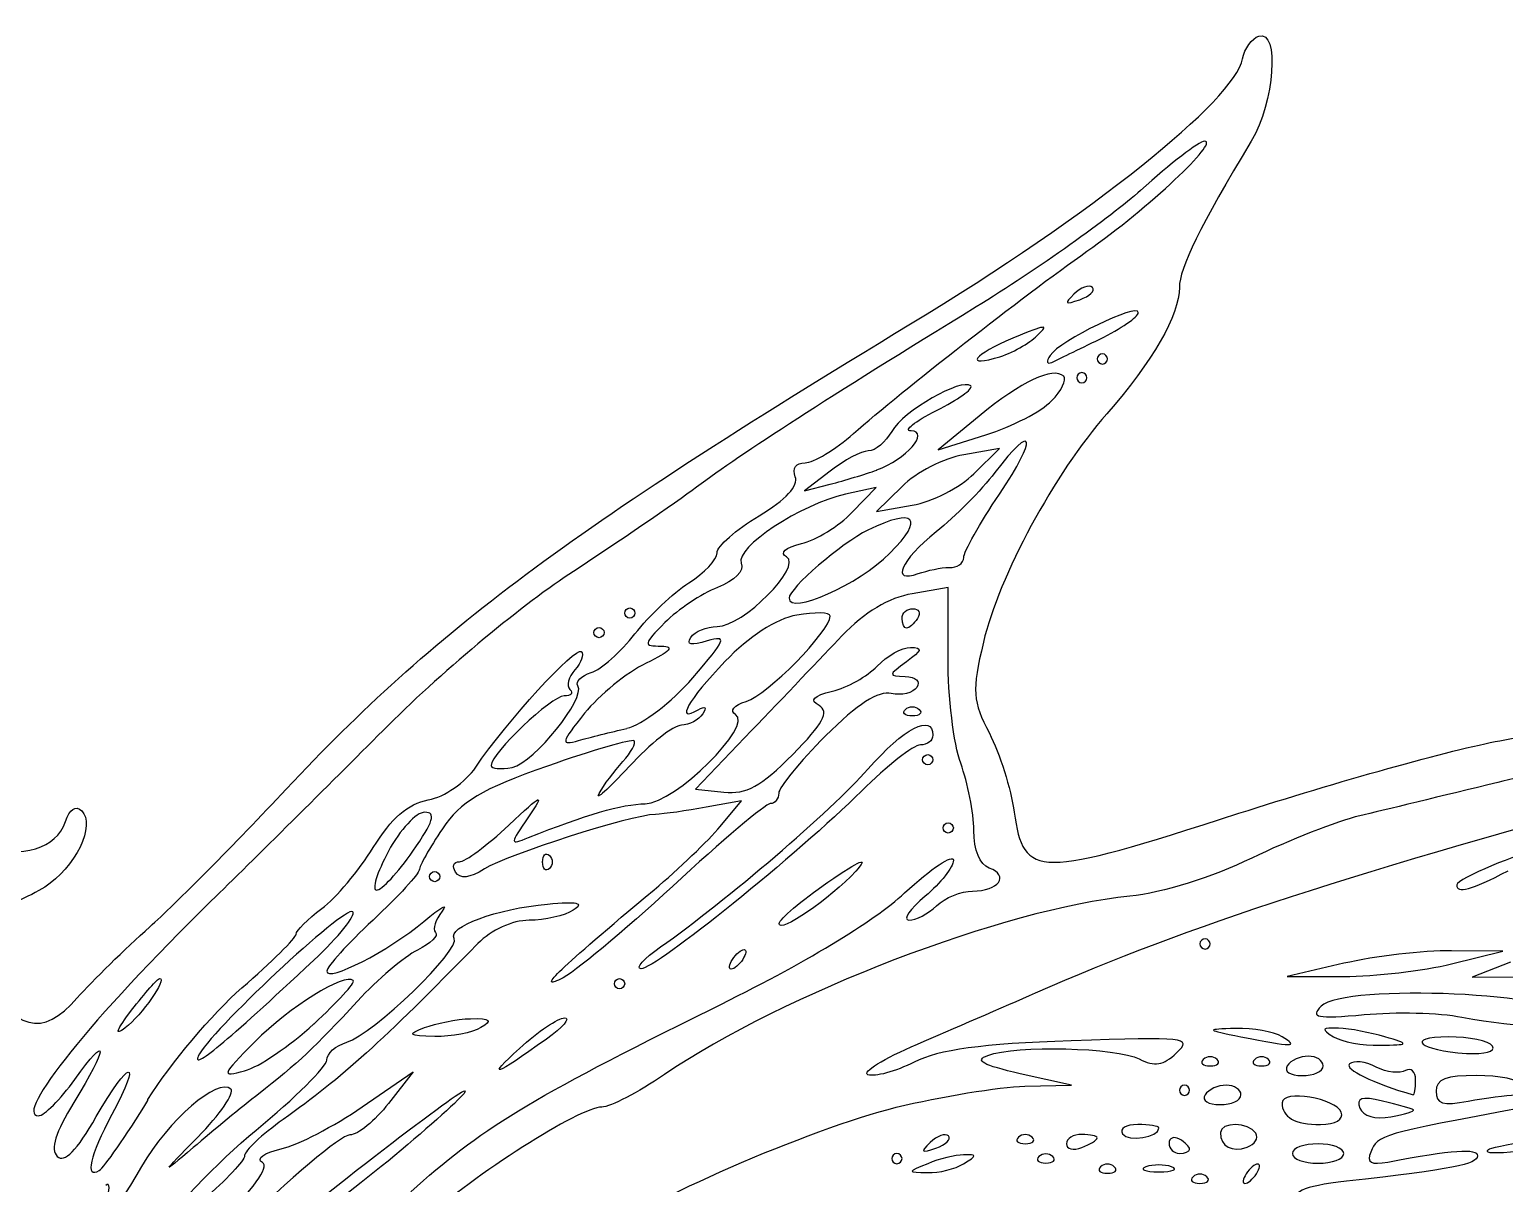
# Model space of a CAD drawing. Extents: x 2.4 to 13.2, y 1.8 to 13.4.
# Drawn here: x 8.493 to 11.397, y 11.115 to 13.386 of the extents above; entities that cross this region are included whole.
import ezdxf

# ---------------------------------------------------------------- set-up
doc = ezdxf.new("R2010")
doc.units = 0
doc.layers.add('Layer_1', color=7, linetype='CONTINUOUS')

msp = doc.modelspace()

# ---------------------------------------------------------------- linework, layer by layer
at = {"layer": 'Layer_1', "color": 7}
for points in [[(10.585247, 12.87859), (10.585257, 12.87869)], [(10.473522, 12.78119), (10.473522, 12.78109)], [(10.505051, 12.65554), (10.505047, 12.65534)], [(10.362316, 12.62574), (10.281446, 12.55934), (10.375436, 12.58874)], [(10.352202, 12.51224), (10.402752, 12.56214), (10.331992, 12.54964)], [(10.069133, 12.51734), (10.018583, 12.47824), (10.069133, 12.49154)], [(10.160953, 12.51944), (10.160953, 12.51964)], [(10.112626, 12.43628), (10.160036, 12.48528), (10.099376, 12.47178)], [(10.210676, 12.48734), (10.160136, 12.43754), (10.230896, 12.45004)], [(10.303221, 12.32785), (10.303297, 12.32743)], [(10.301191, 12.14971), (10.301507, 12.288), (10.230737, 12.2758)], [(9.914402, 12.00682), (9.804096, 11.89172), (9.860174, 11.88572)], [(9.852647, 11.81797), (9.894458, 11.86837), (9.825049, 11.85577)], [(9.502972, 11.74821), (9.502972, 11.74801)], [(11.292316, 11.54785), (11.393417, 11.57255), (11.292316, 11.57355)], [(11.080017, 11.54875), (10.968814, 11.52255), (11.080017, 11.52284)], [(11.292316, 11.54764), (11.292316, 11.54785)], [(11.408622, 11.55125), (11.332762, 11.52135), (11.413632, 11.52235)], [(8.694138, 11.45655), (8.694143, 11.45645)], [(9.052655, 11.4294), (9.052658, 11.42928)], [(9.148098, 11.26627), (9.248247, 11.33507), (9.199897, 11.27307)], [(10.452086, 11.30677), (10.544316, 11.30877), (10.443449, 11.33147)], [(11.221502, 11.31848), (11.221557, 11.31938)], [(8.726323, 11.27872), (8.72627, 11.28061)], [(10.716113, 11.22413), (10.716093, 11.22453)], [(10.906874, 11.21423), (10.906864, 11.21453)]]:
    msp.add_lwpolyline(points, dxfattribs=at)
for points in [[(10.599899, 12.77709)], [(10.615049, 12.73809)], [(10.574612, 12.70099)], [(10.352209, 12.51224)], [(10.186661, 12.35561)], [(9.664715, 12.23804)], [(10.210669, 12.22748)], [(9.604055, 12.19964)], [(10.217339, 12.04847)], [(9.668934, 12.01108)], [(10.251069, 11.94937)], [(10.291509, 11.81511)], [(9.247815, 11.76936)], [(9.280565, 11.71941)], [(9.96879, 11.62706)], [(10.81717, 11.58696)], [(9.735476, 11.58117)], [(9.876968, 11.55651)], [(9.052776, 11.55492)], [(9.644499, 11.50861)], [(9.27045, 11.42231)], [(10.958695, 11.40425)], [(11.160893, 11.40425)], [(11.372734, 11.38575)], [(9.457793, 11.38141)], [(10.830687, 11.35966)], [(10.931777, 11.35966)], [(11.039587, 11.34688)], [(10.77674, 11.29898)], [(10.877843, 11.28973)], [(11.075111, 11.25563)], [(11.217361, 11.26063)], [(10.302133, 11.20893)], [(10.466757, 11.20653)], [(10.59478, 11.20503)], [(10.77675, 11.18253)], [(11.364823, 11.18239)], [(10.210623, 11.16443)], [(10.331936, 11.15442)], [(10.507195, 11.16843)], [(11.080032, 11.17443)], [(10.628509, 11.14842)], [(10.741369, 11.14833)], [(10.810526, 11.12861)], [(10.908216, 11.13461)]]:
    msp.add_lwpolyline(points, close=True, dxfattribs=at)
for points in [[(10.913184, 13.37335), (10.954144, 13.38635), (10.943704, 13.24241), (10.898204, 13.16687)], [(10.880924, 13.32855), (10.884724, 13.34875), (10.899284, 13.36885), (10.913184, 13.37335)], [(10.227373, 12.80684), (10.581901, 13.02108), (10.865535, 13.2475), (10.880924, 13.32855)], [(10.574531, 12.94983), (10.696079, 13.03533), (10.836417, 13.16676), (10.805958, 13.16645)], [(10.805958, 13.16645), (10.795438, 13.16634), (10.738858, 13.12295), (10.680212, 13.06985)], [(10.898204, 13.16687), (10.798146, 13.00073), (10.756487, 12.91616), (10.756487, 12.87916)], [(10.680212, 13.06985), (10.621572, 13.01675), (10.475997, 12.91364), (10.35671, 12.84047)], [(10.115125, 12.59115), (10.211625, 12.67615), (10.447784, 12.86059), (10.574531, 12.94983)], [(10.549007, 12.86559), (10.529197, 12.84669), (10.531507, 12.84449), (10.560317, 12.85469)], [(10.585257, 12.87869), (10.579057, 12.88469), (10.562727, 12.8787), (10.549007, 12.86559)], [(10.560317, 12.85469), (10.580247, 12.86169), (10.591467, 12.87259), (10.585247, 12.87859)], [(10.756487, 12.87916), (10.756487, 12.82426), (10.704097, 12.73291), (10.613768, 12.63014)], [(10.35671, 12.84047), (10.061659, 12.65947), (9.898271, 12.55416), (9.806353, 12.48572)], [(10.675709, 12.82919), (10.675709, 12.84909), (10.521058, 12.77409), (10.502099, 12.74509)], [(8.998363, 11.89134), (9.29182, 12.20466), (9.553778, 12.3998), (10.227373, 12.80684)], [(10.473522, 12.78109), (10.500182, 12.80579), (10.496512, 12.80629), (10.443192, 12.78509)], [(10.599889, 12.77709), (10.641599, 12.79749), (10.675709, 12.82089), (10.675709, 12.82919)], [(10.443192, 12.78509), (10.361752, 12.75269), (10.327384, 12.72149), (10.392642, 12.73929)], [(10.392642, 12.73929), (10.420442, 12.74629), (10.456842, 12.76569), (10.473522, 12.78119)], [(10.505799, 12.73139), (10.515799, 12.73639), (10.558209, 12.75679), (10.599899, 12.77709)], [(10.604949, 12.74819), (10.599449, 12.74819), (10.594849, 12.74319), (10.594849, 12.73809)], [(10.615049, 12.73809), (10.615049, 12.74309), (10.610449, 12.74819), (10.604949, 12.74819)], [(10.528837, 12.70394), (10.508147, 12.72354), (10.445687, 12.69384), (10.362316, 12.62574)], [(10.502099, 12.74509), (10.493999, 12.73279), (10.495699, 12.72669), (10.505799, 12.73139)], [(10.594849, 12.73809), (10.594849, 12.73309), (10.599449, 12.72799), (10.604949, 12.72799)], [(10.604949, 12.72799), (10.610449, 12.72799), (10.615049, 12.73299), (10.615049, 12.73809)], [(10.345883, 12.68484), (10.328223, 12.70154), (10.212778, 12.63534), (10.190343, 12.59554)], [(10.505047, 12.65534), (10.524627, 12.67594), (10.535347, 12.69774), (10.528837, 12.70394)], [(10.564512, 12.71109), (10.559012, 12.71109), (10.554412, 12.70609), (10.554412, 12.70099)], [(10.554412, 12.70099), (10.554412, 12.69599), (10.559012, 12.69089), (10.564512, 12.69089)], [(10.574612, 12.70099), (10.574612, 12.70599), (10.570012, 12.71109), (10.564512, 12.71109)], [(10.564512, 12.69089), (10.570012, 12.69089), (10.574612, 12.69589), (10.574612, 12.70099)], [(10.278293, 12.63634), (10.321043, 12.65784), (10.351453, 12.67954), (10.345883, 12.68484)], [(10.228313, 12.59664), (10.213053, 12.59694), (10.235513, 12.61504), (10.278293, 12.63634)], [(10.613768, 12.63014), (10.510594, 12.51273), (10.401611, 12.31106), (10.370799, 12.18046)], [(10.375436, 12.58874), (10.427136, 12.60494), (10.485459, 12.63504), (10.505051, 12.65554)], [(10.402497, 12.47209), (10.478467, 12.58478), (10.471367, 12.61692), (10.393097, 12.51429)], [(10.019725, 12.53375), (10.036375, 12.53375), (10.079315, 12.55955), (10.115125, 12.59115)], [(10.190343, 12.59554), (10.178503, 12.57454), (10.157763, 12.55714), (10.144243, 12.55694)], [(10.160953, 12.51964), (10.218043, 12.53994), (10.266678, 12.59534), (10.228313, 12.59664)], [(10.144243, 12.55694), (10.130723, 12.55665), (10.096933, 12.53894), (10.069133, 12.51734)], [(10.331992, 12.54964), (10.293072, 12.54264), (10.238482, 12.51484), (10.210676, 12.48734)], [(10.000575, 12.50635), (9.993975, 12.52265), (10.001875, 12.53375), (10.019725, 12.53375)], [(10.069133, 12.49154), (10.096933, 12.49854), (10.138253, 12.51144), (10.160953, 12.51944)], [(10.393097, 12.51429), (10.366967, 12.48009), (10.315227, 12.42759), (10.278091, 12.39785)], [(9.806353, 12.48572), (9.76385, 12.45412), (9.650768, 12.37678), (9.555063, 12.31398)], [(9.929175, 12.42945), (9.982205, 12.46115), (10.007724, 12.48875), (10.000575, 12.50635)], [(10.230896, 12.45004), (10.269816, 12.45704), (10.324406, 12.48484), (10.352209, 12.51224)], [(10.099376, 12.47178), (10.011126, 12.45218), (9.881863, 12.36696), (9.894189, 12.33648)], [(10.331977, 12.34743), (10.331977, 12.35833), (10.363707, 12.41453), (10.402497, 12.47209)], [(9.846572, 12.35635), (9.846616, 12.36945), (9.883781, 12.40235), (9.929175, 12.42945)], [(10.012589, 12.37458), (10.041529, 12.38158), (10.086549, 12.40918), (10.112626, 12.43628)], [(10.18666, 12.35557), (10.25638, 12.42557), (10.23656, 12.44647), (10.14362, 12.40127)], [(10.14362, 12.40127), (10.09055, 12.37537), (9.988251, 12.28702), (9.988251, 12.26711)], [(10.278091, 12.39785), (10.207451, 12.34125), (10.187791, 12.29569), (10.242561, 12.31565)], [(9.983299, 12.34848), (9.968959, 12.35648), (9.980099, 12.36698), (10.012589, 12.37458)], [(9.790972, 12.29735), (9.821525, 12.31675), (9.84654, 12.34345), (9.846572, 12.35635)], [(9.846814, 12.21137), (9.897322, 12.21137), (10.015197, 12.32974), (9.983299, 12.34848)], [(9.988251, 12.26711), (9.988251, 12.23311), (10.125514, 12.29431), (10.186661, 12.35561)], [(10.303297, 12.32743), (10.319067, 12.32743), (10.331977, 12.33543), (10.331977, 12.34743)], [(9.555063, 12.31398), (9.455249, 12.24848), (9.299213, 12.11763), (9.189107, 12.00712)], [(9.894189, 12.33648), (9.900389, 12.32098), (9.881677, 12.30188), (9.847275, 12.28828)], [(10.242561, 12.31565), (10.260161, 12.32165), (10.287441, 12.32785), (10.303221, 12.32785)], [(9.684885, 12.19701), (9.712685, 12.23271), (9.760429, 12.27791), (9.790972, 12.29735)], [(9.847275, 12.28828), (9.815744, 12.27598), (9.769297, 12.24488), (9.744017, 12.21948)], [(10.230737, 12.2758), (10.184497, 12.2688), (10.136537, 12.2395), (10.09234, 12.193)], [(11.387251, 11.98687), (11.881182, 12.07907), (12.302728, 12.18046), (12.504765, 12.2557)], [(9.664715, 12.23804), (9.664715, 12.24304), (9.669285, 12.24814), (9.674815, 12.24814)], [(9.674815, 12.22794), (9.669285, 12.22794), (9.664715, 12.23294), (9.664715, 12.23804)], [(9.674815, 12.24814), (9.680345, 12.24814), (9.684914, 12.24314), (9.684914, 12.23804)], [(9.684914, 12.23804), (9.684914, 12.23304), (9.680344, 12.22794), (9.674815, 12.22794)], [(10.003285, 12.23388), (9.962705, 12.22688), (9.908885, 12.19168), (9.862582, 12.14318)], [(9.904101, 12.06402), (9.945161, 12.07632), (10.068995, 12.20246), (10.068995, 12.23188)], [(10.068995, 12.23188), (10.068995, 12.23988), (10.039425, 12.23988), (10.003285, 12.23388)], [(10.210669, 12.22748), (10.210669, 12.23838), (10.220369, 12.24658), (10.232089, 12.24658)], [(10.219569, 12.20838), (10.214669, 12.20838), (10.210669, 12.21638), (10.210669, 12.22748)], [(10.240989, 12.22748), (10.234089, 12.21658), (10.224499, 12.20838), (10.219569, 12.20838)], [(10.232089, 12.24658), (10.243869, 12.24658), (10.247889, 12.23858), (10.240989, 12.22748)], [(9.598657, 12.12081), (9.618271, 12.12681), (9.657085, 12.16141), (9.684885, 12.19701)], [(9.604055, 12.19964), (9.604055, 12.20464), (9.608625, 12.20974), (9.614154, 12.20974)], [(9.614154, 12.18954), (9.608624, 12.18954), (9.604055, 12.19454), (9.604055, 12.19964)], [(9.614154, 12.20974), (9.619684, 12.20974), (9.624254, 12.20474), (9.624254, 12.19964)], [(9.624254, 12.19964), (9.624254, 12.19464), (9.619684, 12.18954), (9.614154, 12.18954)], [(9.744017, 12.21948), (9.700951, 12.17608), (9.700504, 12.17308), (9.736997, 12.17298)], [(9.794754, 12.19007), (9.802404, 12.20227), (9.825775, 12.21137), (9.846814, 12.21137)], [(9.798645, 12.11027), (9.864578, 12.18657), (9.868002, 12.19527), (9.827232, 12.18307)], [(9.371611, 11.93476), (9.432133, 12.02396), (9.568021, 12.17298), (9.579174, 12.1624)], [(9.736997, 12.17298), (9.763946, 12.17296), (9.754655, 12.16208), (9.706858, 12.13948)], [(9.827232, 12.18307), (9.795573, 12.17297), (9.785303, 12.17607), (9.794754, 12.19007)], [(10.09234, 12.193), (10.05514, 12.1539), (9.975072, 12.07012), (9.914402, 12.00682)], [(10.161607, 12.13362), (10.180817, 12.15372), (10.210527, 12.17032), (10.227617, 12.17032)], [(10.227617, 12.17032), (10.251847, 12.17032), (10.250017, 12.16432), (10.219417, 12.14202)], [(10.370799, 12.18046), (10.348049, 12.08396), (10.349309, 12.06499), (10.382549, 12.00133)], [(9.579174, 12.1624), (9.584914, 12.1564), (9.579363, 12.1407), (9.566693, 12.1264)], [(9.706858, 12.13948), (9.668895, 12.12098), (9.6144, 12.07658), (9.585779, 12.04088)], [(9.862582, 12.14318), (9.788803, 12.06628), (9.763459, 12.0207), (9.809278, 12.04758)], [(10.219417, 12.14202), (10.182807, 12.11582), (10.182627, 12.11372), (10.216817, 12.11332)], [(10.326151, 11.94231), (10.312191, 11.98031), (10.300931, 12.07365), (10.301191, 12.14971)], [(9.566693, 12.1264), (9.554085, 12.112), (9.549758, 12.0946), (9.557023, 12.0875)], [(9.572494, 12.09481), (9.567284, 12.10281), (9.578974, 12.11451), (9.598657, 12.12081)], [(9.668938, 12.01117), (9.699077, 12.01817), (9.75742, 12.06257), (9.798645, 12.11027)], [(10.073607, 12.08432), (10.102797, 12.09132), (10.142387, 12.11352), (10.161607, 12.13362)], [(10.216817, 12.11332), (10.237917, 12.11302), (10.247647, 12.10322), (10.239807, 12.09182)], [(9.443321, 11.93427), (9.487663, 11.94517), (9.588375, 12.07043), (9.572494, 12.09481)], [(9.557023, 12.0875), (9.564363, 12.0805), (9.559253, 12.075), (9.545584, 12.075)], [(10.047507, 12.05582), (10.027947, 12.06672), (10.035087, 12.07502), (10.073607, 12.08432)], [(10.189317, 12.07962), (10.164177, 12.08562), (10.123037, 12.05922), (10.060177, 11.99642)], [(10.239807, 12.09182), (10.232407, 12.08092), (10.209607, 12.07512), (10.189317, 12.07962)], [(9.545584, 12.075), (9.520431, 12.075), (9.401818, 11.96219), (9.401818, 11.93827)], [(9.809278, 12.04758), (9.823747, 12.05558), (9.827128, 12.05258), (9.818208, 12.03958)], [(9.883131, 12.03852), (9.870459, 12.04552), (9.879201, 12.05652), (9.904101, 12.06402)], [(9.995367, 11.95962), (10.055427, 12.02072), (10.067987, 12.04382), (10.047507, 12.05582)], [(10.217369, 12.04847), (10.224769, 12.05547), (10.236919, 12.05547), (10.244319, 12.04847)], [(9.585779, 12.04088), (9.538896, 11.98228), (9.537716, 11.97698), (9.573936, 11.98718)], [(9.705072, 11.86269), (9.76367, 11.86369), (9.919326, 12.0173), (9.883131, 12.03852)], [(9.818208, 12.03958), (9.810238, 12.02738), (9.791386, 12.01738), (9.776226, 12.01738)], [(10.14338, 11.93079), (10.21452, 12.01149), (10.271286, 12.04118), (10.271286, 11.99759)], [(10.230829, 12.03557), (10.216009, 12.03557), (10.209949, 12.04157), (10.217339, 12.04847)], [(10.244319, 12.04847), (10.251719, 12.04147), (10.245619, 12.03557), (10.230829, 12.03557)], [(9.189107, 12.00712), (9.083539, 11.9011), (8.931385, 11.75016), (8.850992, 11.67159)], [(9.573936, 11.98718), (9.596048, 11.99318), (9.638796, 12.00408), (9.668934, 12.01108)], [(9.776226, 12.01738), (9.761066, 12.01738), (9.71479, 11.98068), (9.673382, 11.93588)], [(10.060177, 11.99642), (10.009447, 11.94562), (9.967947, 11.89475), (9.967947, 11.8835)], [(10.271286, 11.99759), (10.271286, 11.98669), (10.260296, 11.97849), (10.246866, 11.97849)], [(10.382549, 12.00133), (10.403029, 11.96213), (10.425019, 11.89227), (10.431429, 11.84593)], [(11.818114, 12.00333), (11.68467, 11.97483), (11.489052, 11.93033), (11.383409, 11.90473)], [(9.683056, 11.98648), (9.678486, 11.99048), (9.601963, 11.96818), (9.513005, 11.93698)], [(9.660848, 11.94558), (9.677624, 11.96408), (9.687606, 11.98258), (9.683056, 11.98648)], [(10.246866, 11.97849), (10.233436, 11.97849), (10.181116, 11.93749), (10.13061, 11.88729)], [(10.873816, 11.84393), (11.06388, 11.90533), (11.294922, 11.96964), (11.387251, 11.98687)], [(9.277995, 11.87016), (9.310016, 11.87616), (9.351136, 11.90466), (9.371611, 11.93476)], [(9.513005, 11.93698), (9.381937, 11.89098), (9.342624, 11.86748), (9.305762, 11.81321)], [(9.401818, 11.93827), (9.401818, 11.93127), (9.420486, 11.93027), (9.443321, 11.93427)], [(9.673382, 11.93588), (9.631974, 11.89108), (9.605354, 11.86738), (9.61422, 11.88308)], [(9.61422, 11.88308), (9.62315, 11.89898), (9.644072, 11.92698), (9.660848, 11.94558)], [(9.860174, 11.88572), (9.904527, 11.88072), (9.932805, 11.89662), (9.995367, 11.95962)], [(10.251069, 11.94937), (10.251069, 11.95437), (10.255669, 11.95947), (10.261169, 11.95947)], [(10.261169, 11.93927), (10.255669, 11.93927), (10.251069, 11.94427), (10.251069, 11.94937)], [(10.261169, 11.95947), (10.266669, 11.95947), (10.271269, 11.95447), (10.271269, 11.94937)], [(10.271269, 11.94937), (10.271269, 11.94437), (10.266669, 11.93927), (10.261169, 11.93927)], [(10.351831, 11.81026), (10.351639, 11.84486), (10.340121, 11.90436), (10.326151, 11.94231)], [(8.126819, 11.91433), (8.302217, 11.76401), (8.527469, 11.71931), (8.563709, 11.82763)], [(9.735458, 11.58111), (9.864668, 11.67171), (10.070998, 11.84866), (10.14338, 11.93079)], [(11.383409, 11.90473), (11.277769, 11.87913), (11.15541, 11.84943), (11.111506, 11.83903)], [(8.73001, 11.62061), (8.778608, 11.66381), (8.899371, 11.78564), (8.998363, 11.89134)], [(9.436497, 11.82049), (9.503026, 11.88309), (9.508054, 11.88509), (9.475098, 11.83669)], [(10.13061, 11.88729), (10.007914, 11.76534), (9.724811, 11.5373), (9.697034, 11.53807)], [(9.967947, 11.8835), (9.967947, 11.8726), (9.960547, 11.863), (9.951327, 11.863)], [(10.473553, 11.4906), (10.781036, 11.62521), (11.084972, 11.72386), (11.747344, 11.90407)], [(8.595823, 11.84893), (8.624415, 11.82183), (8.58278, 11.73587), (8.523014, 11.69871)], [(8.563709, 11.82763), (8.571899, 11.85213), (8.584023, 11.86023), (8.595823, 11.84893)], [(9.169864, 11.77676), (9.205523, 11.83446), (9.238092, 11.86256), (9.277995, 11.87016)], [(9.271126, 11.84606), (9.25451, 11.84606), (9.222351, 11.81156), (9.199665, 11.76936)], [(9.247812, 11.76936), (9.288401, 11.82756), (9.294035, 11.84606), (9.271126, 11.84606)], [(9.475098, 11.79609), (9.587728, 11.84119), (9.659851, 11.86209), (9.705072, 11.86269)], [(9.825049, 11.85577), (9.786873, 11.84877), (9.741989, 11.84257), (9.725309, 11.84187)], [(9.951327, 11.863), (9.942227, 11.863), (9.855796, 11.79), (9.759329, 11.70069)], [(9.339266, 11.74859), (9.350673, 11.74859), (9.39443, 11.78089), (9.436497, 11.82049)], [(9.725309, 11.84187), (9.674822, 11.83987), (9.435116, 11.76307), (9.388517, 11.73439)], [(9.475098, 11.83669), (9.438049, 11.78219), (9.438049, 11.78139), (9.475098, 11.79609)], [(9.722578, 11.69363), (9.771119, 11.73433), (9.829652, 11.79023), (9.852647, 11.81797)], [(10.291509, 11.81511), (10.291509, 11.82011), (10.296109, 11.82521), (10.301609, 11.82521)], [(10.301609, 11.82521), (10.307109, 11.82521), (10.311709, 11.82021), (10.311709, 11.81511)], [(10.431429, 11.84593), (10.449499, 11.71531), (10.476099, 11.71517), (10.873816, 11.84393)], [(11.111506, 11.83903), (11.067596, 11.82813), (10.972067, 11.79113), (10.899207, 11.75583)], [(9.305762, 11.81321), (9.280737, 11.77641), (9.260272, 11.74001), (9.260272, 11.73231)], [(10.301609, 11.80501), (10.296109, 11.80501), (10.291509, 11.81001), (10.291509, 11.81511)], [(10.311709, 11.81511), (10.311709, 11.81011), (10.307109, 11.80501), (10.301609, 11.80501)], [(10.382351, 11.73626), (10.364151, 11.74226), (10.352021, 11.77216), (10.351831, 11.81026)], [(9.068269, 11.65644), (9.096071, 11.67714), (9.141795, 11.73134), (9.169864, 11.77676)], [(9.199665, 11.76936), (9.17698, 11.72716), (9.166484, 11.69266), (9.176349, 11.69266)], [(9.176349, 11.69266), (9.186199, 11.69266), (9.218376, 11.72716), (9.247815, 11.76936)], [(9.502972, 11.74801), (9.502972, 11.76211), (9.509032, 11.76791), (9.516463, 11.76091)], [(9.516463, 11.76091), (9.523903, 11.75391), (9.523903, 11.74241), (9.516463, 11.73541)], [(10.064835, 11.70841), (10.129065, 11.75271), (10.146915, 11.75981), (10.119645, 11.73031)], [(10.215681, 11.68716), (10.268511, 11.73586), (10.311721, 11.76476), (10.311721, 11.75146)], [(11.458474, 11.76856), (11.433514, 11.76956), (11.302425, 11.71486), (11.302425, 11.70316)], [(9.260272, 11.73231), (9.260272, 11.72531), (9.219332, 11.68041), (9.169286, 11.63381)], [(9.331716, 11.72839), (9.324486, 11.73929), (9.327886, 11.74859), (9.339266, 11.74859)], [(9.388517, 11.73439), (9.359133, 11.71629), (9.340592, 11.71409), (9.331716, 11.72839)], [(9.516463, 11.73541), (9.509023, 11.72841), (9.502972, 11.73441), (9.502972, 11.74821)], [(10.119645, 11.73031), (10.068825, 11.67531), (9.96774, 11.60617), (9.96879, 11.62706)], [(10.311721, 11.75146), (10.311721, 11.73806), (10.286691, 11.70636), (10.256121, 11.68086)], [(10.349501, 11.69086), (10.400521, 11.69086), (10.422731, 11.72146), (10.382351, 11.73626)], [(10.899207, 11.75583), (10.820867, 11.71783), (10.722759, 11.68703), (10.659133, 11.68083)], [(11.302425, 11.70316), (11.302425, 11.68516), (11.329935, 11.69226), (11.403526, 11.73086)], [(9.280565, 11.71941), (9.280565, 11.72441), (9.285135, 11.72951), (9.290665, 11.72951)], [(9.290665, 11.70931), (9.285135, 11.70931), (9.280565, 11.71431), (9.280565, 11.71941)], [(9.290665, 11.72951), (9.296195, 11.72951), (9.300764, 11.72451), (9.300764, 11.71941)], [(9.300764, 11.71941), (9.300764, 11.71441), (9.296194, 11.70931), (9.290665, 11.70931)], [(9.968795, 11.62711), (9.969111, 11.63511), (10.012445, 11.67241), (10.064835, 11.70841)], [(8.523014, 11.69871), (8.494613, 11.68101), (8.439698, 11.65621), (8.400976, 11.64361)], [(9.538362, 11.51726), (9.492075, 11.49576), (9.531772, 11.53376), (9.722578, 11.69363)], [(9.759329, 11.70069), (9.662863, 11.61149), (9.563427, 11.52889), (9.538362, 11.51726)], [(10.659133, 11.68083), (10.412423, 11.65623), (9.97758, 11.4896), (9.742971, 11.32973)], [(9.836579, 11.45915), (10.021107, 11.55015), (10.153075, 11.62952), (10.215681, 11.68716)], [(10.256121, 11.68086), (10.225531, 11.65536), (10.211251, 11.63416), (10.224341, 11.63376)], [(10.278491, 11.66206), (10.295171, 11.67796), (10.327131, 11.69086), (10.349501, 11.69086)], [(8.850992, 11.67159), (8.616806, 11.4427), (8.460713, 11.24868), (8.510765, 11.24868)], [(9.12928, 11.65026), (9.114971, 11.66386), (8.844091, 11.41063), (8.8253, 11.36613)], [(9.017708, 11.60574), (9.017708, 11.61274), (9.040454, 11.63584), (9.068269, 11.65644)], [(9.052775, 11.55486), (9.101825, 11.60076), (9.136255, 11.64356), (9.12928, 11.65026)], [(9.269608, 11.63128), (9.302543, 11.65908), (9.318542, 11.66818), (9.305169, 11.65118)], [(9.305169, 11.65118), (9.291806, 11.63438), (9.286086, 11.61578), (9.292497, 11.60958)], [(9.329264, 11.59779), (9.314763, 11.62009), (9.413185, 11.65619), (9.512981, 11.66539)], [(9.563531, 11.65319), (9.546851, 11.64229), (9.507771, 11.63379), (9.476687, 11.63349)], [(9.512981, 11.66539), (9.572228, 11.67139), (9.58575, 11.66739), (9.563531, 11.65319)], [(10.224341, 11.63376), (10.237451, 11.63347), (10.261811, 11.64616), (10.278491, 11.66206)], [(8.587148, 11.48061), (8.617129, 11.51431), (8.681408, 11.57741), (8.73001, 11.62061)], [(9.169286, 11.63381), (9.119247, 11.58721), (9.078303, 11.54211), (9.078303, 11.53348)], [(9.078303, 11.53348), (9.078303, 11.51048), (9.200408, 11.57288), (9.269608, 11.63128)], [(9.476687, 11.63349), (9.443476, 11.63335), (9.401781, 11.61449), (9.375586, 11.58759)], [(8.91132, 11.50044), (8.969832, 11.55114), (9.017708, 11.59854), (9.017708, 11.60574)], [(9.375586, 11.58759), (9.183769, 11.39155), (9.110995, 11.32582), (8.992347, 11.24142)], [(9.117759, 11.39345), (9.16983, 11.40905), (9.343111, 11.57654), (9.329264, 11.59779)], [(9.292497, 11.60958), (9.298877, 11.60358), (9.282927, 11.58788), (9.256936, 11.57488)], [(10.80707, 11.59706), (10.80157, 11.59706), (10.79697, 11.59206), (10.79697, 11.58696)], [(10.79697, 11.58696), (10.79697, 11.58196), (10.80157, 11.57686), (10.80707, 11.57686)], [(10.81717, 11.58696), (10.81717, 11.59196), (10.81257, 11.59706), (10.80707, 11.59706)], [(10.80707, 11.57686), (10.81257, 11.57686), (10.81717, 11.58186), (10.81717, 11.58696)], [(9.256936, 11.57488), (9.230964, 11.56188), (9.177869, 11.51668), (9.138947, 11.47455)], [(9.697034, 11.53807), (9.68484, 11.53835), (9.702134, 11.55777), (9.735476, 11.58117)], [(9.874418, 11.53741), (9.868888, 11.53741), (9.869958, 11.54541), (9.876968, 11.55651)], [(9.897041, 11.55651), (9.890141, 11.54561), (9.879978, 11.53741), (9.874418, 11.53741)], [(9.877018, 11.55651), (9.883928, 11.56741), (9.89408, 11.57561), (9.899641, 11.57561)], [(9.899641, 11.57561), (9.905141, 11.57561), (9.904141, 11.56761), (9.897041, 11.55651)], [(11.292316, 11.57355), (11.236716, 11.57425), (11.141179, 11.56265), (11.080017, 11.54875)], [(8.389411, 11.53261), (8.468494, 11.41436), (8.51702, 11.40157), (8.587148, 11.48061)], [(8.8253, 11.36613), (8.813362, 11.33783), (8.87634, 11.39013), (9.052776, 11.55492)], [(9.130357, 11.51508), (9.113993, 11.53058), (9.004653, 11.46248), (8.936821, 11.3944)], [(11.080017, 11.52284), (11.141177, 11.52298), (11.236713, 11.53374), (11.292316, 11.54764)], [(8.749266, 11.51885), (8.764616, 11.51885), (8.714489, 11.44695), (8.681335, 11.42145)], [(8.694143, 11.45645), (8.720618, 11.49065), (8.745405, 11.51885), (8.749266, 11.51885)], [(8.72627, 11.28061), (8.769533, 11.35081), (8.852804, 11.44971), (8.91132, 11.50044)], [(9.052658, 11.42928), (9.099683, 11.47238), (9.134651, 11.51088), (9.130357, 11.51508)], [(9.644499, 11.50861), (9.644499, 11.51361), (9.649069, 11.51871), (9.654599, 11.51871)], [(9.654599, 11.49851), (9.649069, 11.49851), (9.644499, 11.50351), (9.644499, 11.50861)], [(9.654599, 11.51871), (9.660129, 11.51871), (9.664698, 11.51371), (9.664698, 11.50861)], [(9.664698, 11.50861), (9.664698, 11.50361), (9.660128, 11.49851), (9.654599, 11.49851)], [(11.524834, 11.44185), (11.524834, 11.48975), (11.081474, 11.51005), (11.035645, 11.46425)], [(9.138947, 11.47455), (9.055091, 11.38365), (9.021123, 11.35172), (8.943936, 11.29149)], [(10.241037, 11.38987), (10.307757, 11.41837), (10.41239, 11.46367), (10.473553, 11.4906)], [(8.681335, 11.42145), (8.659505, 11.40465), (8.66437, 11.41745), (8.694138, 11.45655)], [(9.243987, 11.09882), (9.377112, 11.22102), (9.477678, 11.28217), (9.836579, 11.45915)], [(9.27045, 11.42231), (9.29269, 11.43031), (9.33363, 11.43921), (9.361441, 11.43981)], [(9.361441, 11.43981), (9.401275, 11.44081), (9.40556, 11.43581), (9.381661, 11.42231)], [(9.457793, 11.38141), (9.494108, 11.41441), (9.534006, 11.44141), (9.546455, 11.44141)], [(9.546455, 11.44141), (9.558904, 11.44141), (9.542845, 11.42261), (9.510756, 11.39971)], [(11.035645, 11.46425), (11.013345, 11.44195), (11.026545, 11.43945), (11.120445, 11.44775)], [(11.120445, 11.44775), (11.181605, 11.45375), (11.268042, 11.45175), (11.312525, 11.44275)], [(11.312525, 11.44275), (11.429841, 11.42105), (11.524823, 11.42055), (11.524823, 11.44175)], [(8.58224, 11.32028), (8.649419, 11.41408), (8.648143, 11.38468), (8.58035, 11.27468)], [(8.916601, 11.3373), (8.944403, 11.3443), (9.005626, 11.3863), (9.052655, 11.4294)], [(9.29067, 11.40481), (9.238589, 11.40581), (9.235729, 11.40881), (9.27045, 11.42231)], [(9.381661, 11.42231), (9.364981, 11.41221), (9.324041, 11.40421), (9.29067, 11.40481)], [(10.867715, 11.42055), (10.807745, 11.41855), (10.807865, 11.41855), (10.877815, 11.40425)], [(10.958705, 11.40425), (10.942025, 11.41435), (10.901085, 11.42175), (10.867715, 11.42055)], [(11.069903, 11.42115), (11.036583, 11.42215), (11.034813, 11.42015), (11.059803, 11.40425)], [(11.160893, 11.40425), (11.133093, 11.41225), (11.092143, 11.42035), (11.069903, 11.42115)], [(8.936821, 11.3944), (8.870386, 11.3279), (8.869147, 11.3243), (8.916601, 11.3373)], [(9.078278, 11.35825), (9.078278, 11.37115), (9.096033, 11.38695), (9.117759, 11.39345)], [(9.510756, 11.39971), (9.407902, 11.32601), (9.390055, 11.31981), (9.457793, 11.38141)], [(10.143627, 11.32937), (10.130487, 11.33437), (10.174307, 11.36137), (10.241037, 11.38987)], [(10.543345, 11.39627), (10.366519, 11.39027), (10.283695, 11.37877), (10.234607, 11.35427)], [(10.379389, 11.36747), (10.435459, 11.38787), (10.632884, 11.38347), (10.677546, 11.36047)], [(10.751066, 11.37267), (10.782836, 11.40287), (10.769546, 11.40427), (10.543345, 11.39627)], [(10.877815, 11.40425), (10.98118, 11.38365), (10.992357, 11.38365), (10.958695, 11.40425)], [(11.059803, 11.40425), (11.076483, 11.39415), (11.117423, 11.38635), (11.150793, 11.38735)], [(11.150793, 11.38735), (11.210233, 11.38835), (11.210433, 11.38935), (11.160893, 11.40425)], [(11.286074, 11.40395), (11.199524, 11.40366), (11.228114, 11.37745), (11.321634, 11.37135)], [(11.372724, 11.38585), (11.366124, 11.39595), (11.327114, 11.40405), (11.286074, 11.40395)], [(11.321634, 11.37135), (11.357894, 11.36935), (11.379634, 11.37535), (11.372734, 11.38575)], [(8.62452, 11.24699), (8.690273, 11.36161), (8.716536, 11.36524), (8.655229, 11.25099)], [(8.93906, 11.2205), (9.01563, 11.2835), (9.078278, 11.3454), (9.078278, 11.35825)], [(10.234607, 11.35427), (10.197717, 11.33587), (10.156767, 11.32457), (10.143627, 11.32937)], [(10.443449, 11.33147), (10.369169, 11.34817), (10.352289, 11.35767), (10.379389, 11.36747)], [(10.677546, 11.36047), (10.708006, 11.34497), (10.724946, 11.34777), (10.751066, 11.37267)], [(10.803707, 11.35966), (10.796307, 11.35266), (10.802407, 11.34686), (10.817197, 11.34686)], [(10.830657, 11.35966), (10.823257, 11.36666), (10.811097, 11.36666), (10.803707, 11.35966)], [(10.817197, 11.34686), (10.832017, 11.34686), (10.838077, 11.35286), (10.830687, 11.35966)], [(10.904797, 11.35966), (10.897397, 11.35266), (10.903497, 11.34686), (10.918287, 11.34686)], [(10.931747, 11.35966), (10.924347, 11.36666), (10.912187, 11.36666), (10.904797, 11.35966)], [(10.918287, 11.34686), (10.933107, 11.34686), (10.939167, 11.35286), (10.931777, 11.35966)], [(11.010457, 11.36598), (10.994437, 11.36598), (10.975697, 11.35798), (10.968827, 11.34688)], [(11.039587, 11.34688), (11.039587, 11.35778), (11.026477, 11.36598), (11.010457, 11.36598)], [(11.143747, 11.34468), (11.122737, 11.35558), (11.099267, 11.35818), (11.091607, 11.35068)], [(8.889608, 11.30127), (8.864523, 11.32497), (8.76641, 11.24017), (8.713615, 11.14882)], [(9.331022, 11.28701), (9.416825, 11.34391), (9.203204, 11.15625), (9.085632, 11.07144)], [(9.742971, 11.32973), (9.691443, 11.29463), (9.635984, 11.26593), (9.619735, 11.26593)], [(10.968827, 11.34688), (10.961927, 11.33598), (10.975027, 11.32778), (10.997957, 11.32778)], [(10.997957, 11.32778), (11.020857, 11.32778), (11.039587, 11.33578), (11.039587, 11.34688)], [(11.091607, 11.35068), (11.080807, 11.34058), (11.137807, 11.31268), (11.216502, 11.29008)], [(11.201747, 11.33768), (11.190847, 11.33168), (11.164757, 11.33368), (11.143747, 11.34468)], [(11.221557, 11.31938), (11.221557, 11.33588), (11.212657, 11.34408), (11.201747, 11.33768)], [(11.341674, 11.32793), (11.281604, 11.32793), (11.261994, 11.32093), (11.261994, 11.29683)], [(11.433854, 11.30883), (11.426954, 11.31973), (11.385504, 11.32793), (11.341674, 11.32793)], [(8.510765, 11.24868), (8.521885, 11.24868), (8.554037, 11.28088), (8.58224, 11.32028)], [(8.824226, 11.20667), (8.867985, 11.25127), (8.897408, 11.29387), (8.889608, 11.30127)], [(10.199349, 11.26537), (10.287629, 11.28687), (10.401359, 11.30547), (10.452086, 11.30677)], [(10.76664, 11.30908), (10.76114, 11.30908), (10.75654, 11.30408), (10.75654, 11.29898)], [(10.75654, 11.29898), (10.75654, 11.29398), (10.76114, 11.28888), (10.76664, 11.28888)], [(10.77674, 11.29898), (10.77674, 11.30398), (10.77214, 11.30908), (10.76664, 11.30908)], [(10.76664, 11.28888), (10.77214, 11.28888), (10.77674, 11.29388), (10.77674, 11.29898)], [(10.848713, 11.30883), (10.832693, 11.30883), (10.813953, 11.30083), (10.807083, 11.28973)], [(10.877843, 11.28973), (10.877843, 11.30063), (10.864733, 11.30883), (10.848713, 11.30883)], [(11.075103, 11.25563), (11.065503, 11.28313), (10.958721, 11.30063), (10.958721, 11.27443)], [(11.216502, 11.29008), (11.219402, 11.28939), (11.221502, 11.30218), (11.221502, 11.31848)], [(11.261994, 11.29683), (11.261994, 11.27213), (11.275134, 11.26813), (11.325174, 11.27773)], [(8.58035, 11.27468), (8.544054, 11.21598), (8.533684, 11.18228), (8.547778, 11.16889)], [(8.630525, 11.14109), (8.639945, 11.14709), (8.68306, 11.20849), (8.726323, 11.27872)], [(8.943936, 11.29149), (8.912189, 11.26669), (8.854365, 11.21919), (8.815446, 11.18607)], [(8.858801, 10.91551), (8.947466, 10.99461), (9.255866, 11.23718), (9.331022, 11.28701)], [(8.988348, 11.18377), (9.021132, 11.19077), (9.093016, 11.22837), (9.148098, 11.26627)], [(9.199897, 11.27307), (9.173327, 11.23897), (9.139129, 11.21107), (9.123942, 11.21107)], [(9.619735, 11.26593), (9.576626, 11.26593), (9.364325, 11.13061), (9.270533, 11.04335)], [(9.640592, 11.02116), (9.68538, 11.07336), (10.030403, 11.22424), (10.199349, 11.26537)], [(10.807083, 11.28973), (10.800183, 11.27883), (10.813283, 11.27063), (10.836213, 11.27063)], [(10.836213, 11.27063), (10.859113, 11.27063), (10.877843, 11.27863), (10.877843, 11.28973)], [(10.958721, 11.27443), (10.958721, 11.24553), (10.983301, 11.23163), (11.034541, 11.23163)], [(11.156391, 11.27753), (11.114651, 11.28763), (11.103891, 11.28353), (11.111911, 11.26383)], [(11.217361, 11.26063), (11.214061, 11.26263), (11.186681, 11.27073), (11.156391, 11.27753)], [(11.325174, 11.27773), (11.359924, 11.28373), (11.401394, 11.28983), (11.417354, 11.28983)], [(8.547778, 11.16889), (8.561862, 11.15539), (8.586312, 11.17979), (8.62452, 11.24699)], [(8.655229, 11.25099), (8.611562, 11.16979), (8.601247, 11.12391), (8.630525, 11.14109)], [(8.992347, 11.24142), (8.950645, 11.21172), (8.916528, 11.17982), (8.916528, 11.17042)], [(10.906864, 11.21453), (10.892744, 11.23623), (10.837404, 11.23723), (10.837404, 11.21553)], [(11.034541, 11.23163), (11.064581, 11.23163), (11.080201, 11.24173), (11.075111, 11.25563)], [(11.111911, 11.26383), (11.118511, 11.24763), (11.141631, 11.24113), (11.172881, 11.24693)], [(11.43426, 11.26489), (11.152495, 11.21289), (11.147115, 11.21119), (11.133385, 11.17739)], [(11.172881, 11.24693), (11.200581, 11.25193), (11.220601, 11.25783), (11.217361, 11.26063)], [(9.123942, 11.21107), (9.086489, 11.21107), (8.714345, 10.85486), (8.714345, 10.81902)], [(8.733794, 11.00445), (8.770116, 11.06035), (8.862489, 11.15758), (8.93906, 11.2205)], [(10.302143, 11.20903), (10.295943, 11.21503), (10.279613, 11.20904), (10.265893, 11.19593)], [(10.277203, 11.18503), (10.297133, 11.19203), (10.308353, 11.20293), (10.302133, 11.20893)], [(10.466727, 11.20653), (10.459327, 11.21353), (10.447167, 11.21353), (10.439777, 11.20653)], [(10.56445, 11.21203), (10.54777, 11.21203), (10.53412, 11.20403), (10.53412, 11.19343)], [(10.59478, 11.20503), (10.59478, 11.20903), (10.58113, 11.21203), (10.56445, 11.21203)], [(10.674463, 11.23153), (10.651553, 11.23153), (10.638213, 11.22353), (10.644803, 11.21323)], [(10.644803, 11.21323), (10.655573, 11.19663), (10.716113, 11.20623), (10.716113, 11.22413)], [(10.716093, 11.22453), (10.716093, 11.22853), (10.697363, 11.23153), (10.674463, 11.23153)], [(10.75653, 11.20293), (10.74541, 11.20893), (10.73631, 11.20493), (10.73631, 11.19493)], [(10.837404, 11.21553), (10.837404, 11.18853), (10.860154, 11.17603), (10.889814, 11.18683)], [(10.889814, 11.18683), (10.905354, 11.19283), (10.913004, 11.20483), (10.906874, 11.21423)], [(11.364819, 11.18229), (11.369419, 11.18729), (11.490681, 11.20849), (11.634215, 11.23119)], [(8.815446, 11.18607), (8.750747, 11.13087), (8.751502, 11.13247), (8.824226, 11.20667)], [(8.951498, 11.15677), (8.938359, 11.16377), (8.954028, 11.17587), (8.988348, 11.18377)], [(10.265893, 11.19593), (10.246093, 11.17713), (10.248393, 11.17473), (10.277203, 11.18503)], [(10.439777, 11.20653), (10.432377, 11.19953), (10.438477, 11.19363), (10.453267, 11.19363)], [(10.453267, 11.19363), (10.468087, 11.19363), (10.474147, 11.19963), (10.466757, 11.20653)], [(10.53412, 11.19343), (10.53412, 11.18333), (10.54777, 11.17983), (10.56445, 11.18643)], [(10.56445, 11.18643), (10.58113, 11.19243), (10.59478, 11.20083), (10.59478, 11.20503)], [(10.73631, 11.19493), (10.73631, 11.18403), (10.74541, 11.17453), (10.75653, 11.17453)], [(10.77675, 11.18263), (10.77675, 11.18763), (10.76765, 11.19643), (10.75653, 11.20293)], [(10.75653, 11.17453), (10.76765, 11.17453), (10.77675, 11.17853), (10.77675, 11.18253)], [(11.029482, 11.19353), (11.001682, 11.19353), (10.978942, 11.18553), (10.978942, 11.17443)], [(11.080032, 11.17443), (11.080032, 11.18533), (11.057282, 11.19353), (11.029482, 11.19353)], [(11.166895, 11.15769), (11.294417, 11.18199), (11.343272, 11.18539), (11.343272, 11.16989)], [(11.641696, 11.20359), (11.402522, 11.17349), (11.350918, 11.16969), (11.364823, 11.18239)], [(8.916528, 11.17042), (8.916528, 11.16032), (8.880133, 11.12222), (8.835651, 11.08412)], [(8.864514, 11.03512), (8.933947, 11.10362), (8.965894, 11.14829), (8.951498, 11.15677)], [(10.200523, 11.17453), (10.195023, 11.17453), (10.190423, 11.16953), (10.190423, 11.16443)], [(10.190423, 11.16443), (10.190423, 11.15943), (10.195023, 11.15433), (10.200523, 11.15433)], [(10.210623, 11.16443), (10.210623, 11.16943), (10.206023, 11.17453), (10.200523, 11.17453)], [(10.200523, 11.15433), (10.206023, 11.15433), (10.210623, 11.15933), (10.210623, 11.16443)], [(10.261166, 11.15442), (10.220736, 11.13792), (10.220736, 11.13792), (10.261166, 11.13692)], [(10.331936, 11.17192), (10.315256, 11.17124), (10.283406, 11.16392), (10.261166, 11.15442)], [(10.261166, 11.13692), (10.283406, 11.13623), (10.315256, 11.14392), (10.331936, 11.15442)], [(10.331936, 11.15442), (10.358886, 11.17092), (10.358886, 11.17292), (10.331936, 11.17192)], [(10.480215, 11.16843), (10.472815, 11.16143), (10.478915, 11.15563), (10.493705, 11.15563)], [(10.507165, 11.16843), (10.499765, 11.17543), (10.487605, 11.17543), (10.480215, 11.16843)], [(10.493705, 11.15563), (10.508525, 11.15563), (10.514585, 11.16163), (10.507195, 11.16843)], [(10.628479, 11.14842), (10.621079, 11.15542), (10.608929, 11.15542), (10.601529, 11.14842)], [(10.741369, 11.14833), (10.727459, 11.15333), (10.704719, 11.15333), (10.690819, 11.14833)], [(10.910816, 11.15371), (10.905316, 11.15371), (10.895086, 11.14571), (10.888196, 11.13461)], [(10.908216, 11.13461), (10.915116, 11.14551), (10.916216, 11.15371), (10.910816, 11.15371)], [(10.978942, 11.17443), (10.978942, 11.16353), (11.001692, 11.15533), (11.029482, 11.15533)], [(11.029482, 11.15533), (11.057282, 11.15533), (11.080032, 11.16333), (11.080032, 11.17443)], [(11.343272, 11.16989), (11.343272, 11.15319), (11.295522, 11.14389), (11.08548, 11.11979)], [(11.133385, 11.17739), (11.124885, 11.15639), (11.133553, 11.15139), (11.166895, 11.15769)], [(8.713615, 11.14882), (8.651615, 11.04171), (8.623074, 11.01262), (8.643571, 11.07752)], [(10.601529, 11.14842), (10.594129, 11.14142), (10.600229, 11.13552), (10.615019, 11.13552)], [(10.615019, 11.13552), (10.629839, 11.13552), (10.635899, 11.14152), (10.628509, 11.14842)], [(10.690819, 11.14833), (10.676909, 11.14333), (10.688219, 11.13823), (10.716089, 11.13823)], [(10.716089, 11.13823), (10.743889, 11.13823), (10.755269, 11.14323), (10.741369, 11.14833)], [(10.783546, 11.12861), (10.776146, 11.12161), (10.782246, 11.11571), (10.797036, 11.11571)], [(10.810496, 11.12861), (10.803096, 11.13561), (10.790936, 11.13561), (10.783546, 11.12861)], [(10.797036, 11.11571), (10.811856, 11.11571), (10.817916, 11.12171), (10.810526, 11.12861)], [(10.888196, 11.13461), (10.881296, 11.12371), (10.880196, 11.11551), (10.885596, 11.11551)], [(10.885596, 11.11551), (10.891096, 11.11551), (10.901326, 11.12351), (10.908216, 11.13461)], [(8.643571, 11.07752), (8.651881, 11.10392), (8.651821, 11.11922), (8.643378, 11.11162)], [(11.08548, 11.11979), (10.99451, 11.10889), (10.979245, 11.10179), (10.978689, 11.06639)]]:
    msp.add_open_spline(points, degree=3, dxfattribs=at)

doc.saveas('drawing.dxf')
